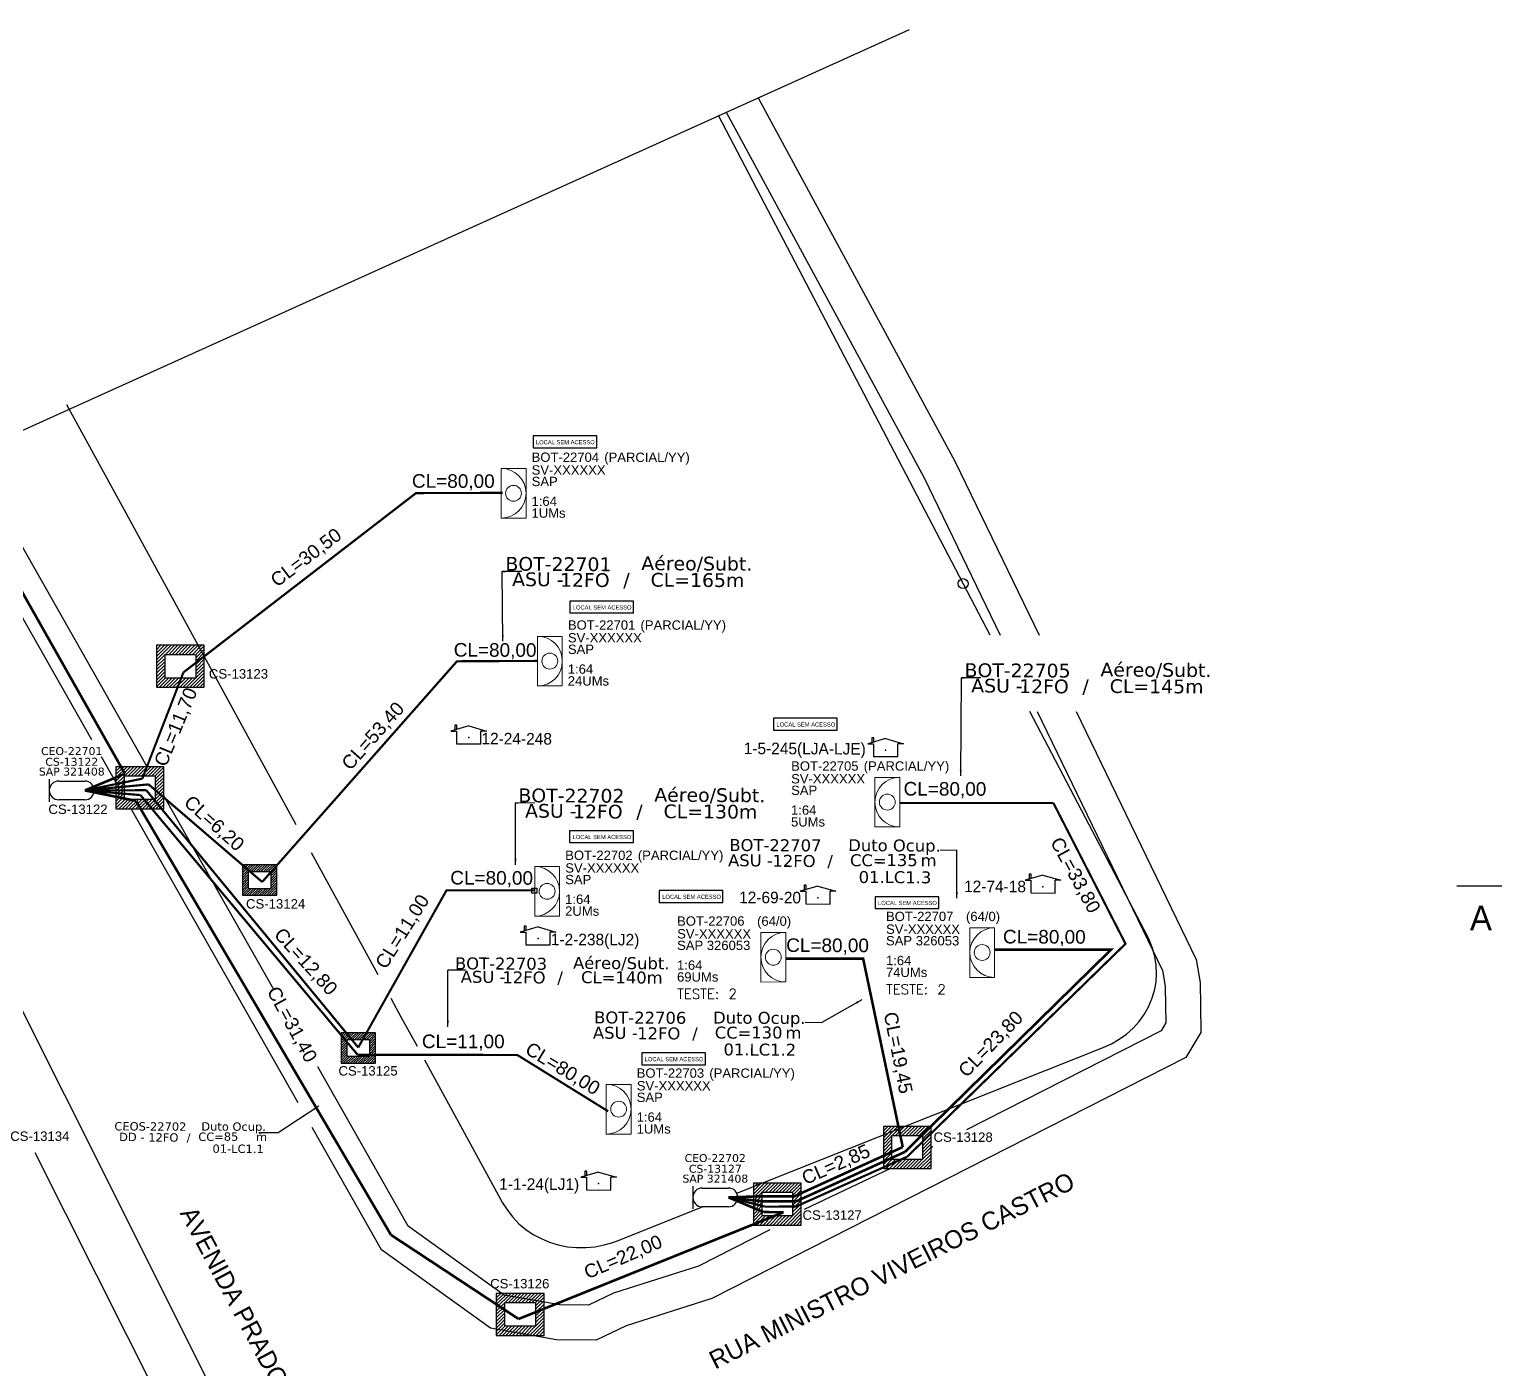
# Model space of a CAD drawing. Header units: inches. Extents: x -143605 to -141670, y 187277 to 187871.
# Drawn here: x -143468.4 to -143230.1, y 187475.1 to 187692.8 of the extents above; entities that cross this region are included whole.
import ezdxf
from ezdxf.enums import TextEntityAlignment as Align

# ---------------------------------------------------------------- set-up
doc = ezdxf.new("R2010")
doc.units = ezdxf.units.IN
doc.header["$MEASUREMENT"] = 0
for name, color, linetype in [('10.0-Cartográfico', 252, 'Continuous'), ('10.1-Caixas Subterrâneas', 5, 'Continuous'), ('10.3-Nome das Ruas', 2, 'Continuous'), ('20.4-CEOS', 1, 'Continuous'), ('20.5-CEO', 1, 'Continuous'), ('CAP a instalar', 1, 'Continuous'), ('label_cabos', 7, 'Continuous'), ('Meio Fio', 7, 'Continuous'), ('Metragem', 92, 'Continuous'), ('Surveys Casinhas', 7, 'Continuous'), ('Surveys legendas', 7, 'Continuous')]:
    doc.layers.add(name, color=color, linetype=linetype)
doc.layers.add("20.0-LEGENDA DOS CDO'S", color=1, linetype='Continuous', lineweight=0)
doc.layers.add('20.1-CDO_INTERIOR', color=1, linetype='Continuous', lineweight=0)
doc.styles.add('ARIAL', font='arial.ttf')
doc.styles.add('ROMANS', font='ROMANS.SHX', dxfattribs={"height": 2.5})
doc.styles.add('siredit', font='verdana.ttf')
doc.dimstyles.new('CC', dxfattribs={"dimtxt": 1, "dimasz": 2, "dimexe": 0.18, "dimexo": 0.0625, "dimgap": 0.09, "dimtad": 0, "dimdec": 0, "dimrnd": 1, "dimzin": 0, "dimdsep": 46, "dimtxsty": 'siredit', "dimblk": 'NONE', "dimcen": 0, "dimse1": 1, "dimse2": 1, "dimsd1": 1, "dimsd2": 1, "dimclrt": 7, "dimadec": 0, "dimazin": 0, "dimtfac": 1, "dimtdec": 0, "dimtofl": 0, "dimtmove": 0, "dimatfit": 3, "dimfxl": 0, "dimtolj": 1, "dimtzin": 0, "dimarcsym": 0})

# ---------------------------------------------------------------- blocks, each defined once
blk = doc.blocks.new('DV')
at = {"linetype": 'Continuous'}
blk.add_circle((0, 0), 0.00000275, dxfattribs=at)
blk = doc.blocks.new('SURVEY_SURVEY')
at = {"layer": 'Surveys Casinhas'}
for p, q in [((0, 0.000019), (-0.0000189, 0.0000135)), ((0, 0.000019), (0.0000189, 0.0000135)), ((0.0000126, 0.0000198), (0.0000146, 0.0000198)), ((0.0000126, 0.0000154), (0.0000126, 0.0000198)), ((0.0000146, 0.0000198), (0.0000146, 0.0000148)), ((-0.0000189, 0.0000135), (-0.0000129, 0.0000135)), ((-0.0000129, 0), (-0.0000129, 0.0000135)), ((0.0000129, 0), (-0.0000129, 0)), ((0.0000189, 0.0000135), (0.0000129, 0.0000135)), ((0.0000129, 0.0000135), (0.0000129, 0))]:
    blk.add_line(p, q, dxfattribs=at)
blk.add_point((0, 0.0000067), dxfattribs=at)
blk = doc.blocks.new('Teste  FTTH')
at = {"color": 0, "lineweight": 0, "style": 'ROMANS'}
for tag, p in [('TESTE', (-2.302, -0.29)), ('QTDE', (0.212, -0.29))]:
    blk.add_attdef(tag, p, '', height=0.48, dxfattribs=at)
for tag, p, flags in [('FID', (-2.227, -1.253), 1), ('FATOR', (-2.227, -2.028), 3), ('ID_ATIVIDADE', (-2.227, -2.716), 3)]:
    blk.add_attdef(tag, p, '', height=0.48, dxfattribs=dict(at, flags=flags))
blk = doc.blocks.new('CDOI_CT_DRT')
at = {"layer": '20.1-CDO_INTERIOR', "color": 8, "lineweight": 18}
blk.add_lwpolyline([(2.13, -2.13), (2.13, 2.12), (0, 2.12), (0, -2.13)], close=True, dxfattribs=at)
blk.add_circle((1.06, 0), 0.68, dxfattribs=at)
blk.add_arc((0, 0), 2.13, 269.9724, 89.9724, dxfattribs=at)
at = {"layer": "20.0-LEGENDA DOS CDO'S", "color": 8, "style": 'ARIAL'}
for tag, p in [('CDO_N', (2.61, 2.69)), ('SURVEY', (2.61, 1.6)), ('SAP', (2.61, 0.61)), ('1:XX', (2.6, -1.08)), ('UMS', (2.6, -2.09))]:
    blk.add_attdef(tag, p, '', height=0.8, rotation=359.9724, dxfattribs=at)
blk.add_attdef('FIBRAS_UTILIZADAS', text='', height=0.8, rotation=359.9724, dxfattribs=at).set_placement((10.32, 2.69), align=Align.CENTER)
blk = doc.blocks.new('CDOI_CT_ESQ')
at = {"layer": '20.1-CDO_INTERIOR', "color": 8, "lineweight": 18}
blk.add_lwpolyline([(-2.12, -2.13), (-2.12, 2.12), (0, 2.12), (0.01, -2.13)], close=True, dxfattribs=at)
blk.add_circle((-1.06, 0), 0.68, dxfattribs=at)
blk.add_arc((0.01, 0), 2.13, 90.0276, 270.0276, dxfattribs=at)
at = {"layer": "20.0-LEGENDA DOS CDO'S", "color": 8, "style": 'ARIAL'}
for tag, p in [('CDO_N', (-9.3, 2.69)), ('SAP', (-9.3, 0.61)), ('SURVEY', (-9.3, 1.6)), ('1:XX', (-9.31, -1.08)), ('UMS', (-9.31, -2.09))]:
    blk.add_attdef(tag, p, '', height=0.8, rotation=359.9724, dxfattribs=at)
blk.add_attdef('FIBRAS_UTILIZADAS', text='', height=0.8, rotation=359.9724, dxfattribs=at).set_placement((-1.59, 2.69), align=Align.CENTER)
blk = doc.blocks.new('*X11')
at = {"color": 0, "linetype": 'Continuous'}
for p, q in [((-1.25, 0.34099), (-0.49099, 1.1)), ((-1.25, 0.517767), (-0.667767, 1.1)), ((-1.25, 0.694544), (-0.844544, 1.1)), ((-1.25, 0.87132), (-1.02132, 1.1)), ((-1.25, 1.048097), (-1.198097, 1.1)), ((-0.789214, 0.625), (-0.314214, 1.1)), ((-0.612437, 0.625), (-0.137437, 1.1)), ((-0.43566, 0.625), (0.03934, 1.1)), ((-0.258883, 0.625), (0.216117, 1.1)), ((-0.082107, 0.625), (0.392893, 1.1)), ((0.09467, 0.625), (0.56967, 1.1)), ((0.271447, 0.625), (0.746447, 1.1)), ((0.448223, 0.625), (0.923223, 1.1)), ((0.625, 0.625), (1.1, 1.1)), ((0.801777, 0.625), (1.25, 1.073223)), ((0.8035, 0.449947), (1.25, 0.896447)), ((-1.25, 0.164214), (-0.8035, 0.610714)), ((-1.25, -0.012563), (-0.8035, 0.433937)), ((-1.25, -0.18934), (-0.8035, 0.25716)), ((-1.25, -0.366117), (-0.8035, 0.080383)), ((0.8035, 0.27317), (1.25, 0.71967)), ((0.8035, 0.096393), (1.25, 0.542893)), ((0.8035, -0.080383), (1.25, 0.366117)), ((0.8035, -0.25716), (1.25, 0.18934)), ((0.8035, -0.433937), (1.25, 0.012563)), ((-1.25, -0.542893), (-0.8035, -0.096393)), ((-1.25, -0.71967), (-0.8035, -0.27317)), ((-1.25, -0.896447), (-0.8035, -0.449947)), ((-1.25, -1.073223), (-0.801777, -0.625)), ((-1.1, -1.1), (-0.625, -0.625)), ((-0.923223, -1.1), (-0.448223, -0.625)), ((-0.746447, -1.1), (-0.271447, -0.625)), ((-0.56967, -1.1), (-0.09467, -0.625)), ((-0.392893, -1.1), (0.082107, -0.625)), ((-0.216117, -1.1), (0.258883, -0.625)), ((-0.03934, -1.1), (0.43566, -0.625)), ((0.137437, -1.1), (0.612437, -0.625)), ((0.314214, -1.1), (0.789214, -0.625)), ((0.49099, -1.1), (1.25, -0.34099)), ((0.667767, -1.1), (1.25, -0.517767)), ((0.8035, -0.610714), (1.25, -0.164214)), ((0.844544, -1.1), (1.25, -0.694544)), ((1.02132, -1.1), (1.25, -0.87132)), ((1.198097, -1.1), (1.25, -1.048097))]:
    blk.add_line(p, q, dxfattribs=at)
blk = doc.blocks.new('MANHOLE_MQ')
at = {"color": 0, "linetype": 'Continuous'}
for p, q in [((0.00000623, 0.00000569), (-0.00000627, 0.00000569)), ((-0.00000627, 0.00000569), (-0.00000627, -0.00000531)), ((0.00000623, -0.00000531), (0.00000623, 0.00000569)), ((-0.00000404, 0.00000331), (0.00000399, 0.00000331)), ((-0.00000404, -0.00000294), (-0.00000404, 0.00000331)), ((0.00000399, 0.00000331), (0.00000399, -0.00000294)), ((0.00000399, -0.00000294), (-0.00000404, -0.00000294)), ((0.00000399, -0.00000294), (0.00000399, -0.00000294)), ((-0.00000627, -0.00000531), (0.00000623, -0.00000531))]:
    blk.add_line(p, q, dxfattribs=at)
at = {"color": 0, "linetype": 'Continuous', "xscale": 5e-06, "yscale": 5e-06, "zscale": 1e-05}
blk.add_blockref('*X11', (-0.00000002, 0.00000019), dxfattribs=at)
blk = doc.blocks.new('LEGENDA DOS CABOS')
at = {"layer": 'label_cabos', "color": 0, "style": 'siredit'}
for tag, p in [('XX', (14.31, 1.67)), ('ID', (4.24, 1.63)), ('TIPO_CABO', (2.74, 0.52)), ('CABO', (6.16, 0.47)), ('/', (9.19, 0.47)), ('METROS', (14.36, 0.47))]:
    blk.add_attdef(tag, text='', height=1, rotation=359.69, dxfattribs=at).set_placement(p, align=Align.MIDDLE_CENTER)
blk = doc.blocks.new('_None')
blk = doc.blocks.new('Inst CB DT OCUP CFOA-SM-ASU-120-S-12')
at = {"layer": 'label_cabos', "color": 0, "style": 'siredit'}
for tag, flags, p in [('ID_ATIVIDADE', 3, (1.31, 2.67)), ('FATOR', 1, (11.56, 2.55))]:
    blk.add_attdef(tag, text='', height=1, rotation=359.69, dxfattribs=dict(at, flags=flags)).set_placement(p, align=Align.MIDDLE_CENTER)
for tag, p in [('DESTINO_CABO', (3.13, 1.26)), ('TIPO_CABO', (13.11, 1.24)), ('TIPO_CABO', (1.26, 0)), ('CABO', (4.69, -0.05)), ('/', (7.71, -0.05)), ('LANCE', (10.91, 0)), ('UND', (15.96, 0)), ('FID', (13.15, -1.41))]:
    blk.add_attdef(tag, text='', height=1, rotation=359.69, dxfattribs=at).set_placement(p, align=Align.MIDDLE_CENTER)
blk.add_attdef('QTDE', (12.43, -0.47), '', height=1, rotation=359.69, dxfattribs=at)
blk = doc.blocks.new('Inst CB DT OCUP CFOA-SM-DD-S-12')
at = {"layer": 'label_cabos', "color": 0, "style": 'siredit'}
for tag, flags, p in [('ID_ATIVIDADE', 3, (1.31, 2.67)), ('FATOR', 1, (11.56, 2.55))]:
    blk.add_attdef(tag, text='', height=1, rotation=359.69, dxfattribs=dict(at, flags=flags)).set_placement(p, align=Align.MIDDLE_CENTER)
for tag, p in [('DESTINO_CABO', (3.13, 1.26)), ('TIPO_CABO', (13.11, 1.24)), ('TIPO_CABO', (1.11, 0)), ('CABO', (4.69, -0.05)), ('/', (7.71, -0.05)), ('LANCE', (10.41, 0.02)), ('UND', (16.46, 0)), ('FID', (13.65, -1.41))]:
    blk.add_attdef(tag, text='', height=1, rotation=359.69, dxfattribs=at).set_placement(p, align=Align.MIDDLE_CENTER)
blk.add_attdef('QTDE', (11.93, -0.45), '', height=1, rotation=359.69, dxfattribs=at)

msp = doc.modelspace()

# ---------------------------------------------------------------- linework, layer by layer
at = {"color": 5}
msp.add_line((-143236.42, 187553.67), (-143190.11, 187553.67), dxfattribs=at)
for points in [[(-143537.18, 187597.08), (-143325.38, 187692.77)], [(-143388.35, 187604.73), (-143391.52, 187604.74), (-143391.06, 187604.74)], [(-143313.76, 187587.46), (-143316.93, 187587.47), (-143316.47, 187587.47)], [(-143386.23, 187567.13), (-143389.4, 187567.14), (-143388.94, 187567.14)], [(-143320.36, 187559.52), (-143317.67, 187559.49), (-143317.67, 187559.49)], [(-143397.48, 187539.99), (-143400.37, 187539.98), (-143400.37, 187539.98)], [(-143342.32, 187531.52), (-143339.63, 187531.49), (-143339.63, 187531.49)], [(-143427.91, 187513.55), (-143431.08, 187513.57), (-143430.62, 187513.57)]]:
    msp.add_lwpolyline(points)
msp.add_lwpolyline([(-143386.7, 187553.32), (-143385.89, 187553.32), (-143385.89, 187552.48), (-143386.7, 187552.48)], close=True)
at = {"layer": '10.0-Cartográfico'}
for points in [[(-143349.97, 187681.66), (-143317.93, 187622.55), (-143304.31, 187594.39)], [(-143312.28, 187594.39), (-143356.4, 187678.76)], [(-143355.16, 187679.32), (-143322.99, 187619.96), (-143310.61, 187594.39)], [(-143462.31, 187631.83), (-143452.64, 187614.14)], [(-143449.2, 187573.01), (-143478.39, 187624.37)], [(-143452.64, 187614.14), (-143425.04, 187563.64)], [(-143458.19, 187577.39), (-143470.82, 187599.62)], [(-143298.31, 187581.99), (-143278.81, 187541.7), (-143278.14, 187537.96), (-143278.09, 187534.2), (-143278.03, 187529.87), (-143280.47, 187525.8), (-143357.47, 187486.65), (-143371.37, 187482.23), (-143376.25, 187479.91), (-143382.7, 187479.97), (-143393.46, 187481.84), (-143411.12, 187494.56), (-143422.41, 187514.43)], [(-143353.43, 187503.77), (-143293.91, 187527.41), (-143292.55, 187528.01), (-143291.29, 187528.77), (-143290.1, 187529.61), (-143289.03, 187530.57), (-143288.06, 187531.65), (-143287.25, 187532.8), (-143286.55, 187534.03), (-143285.99, 187535.33), (-143285.58, 187536.67), (-143285.31, 187538.02), (-143285.22, 187539.43), (-143285.29, 187540.81), (-143285.48, 187542.19), (-143285.87, 187543.54), (-143286.38, 187544.83), (-143286.64, 187545.39), (-143305.79, 187581.99)], [(-143304.61, 187581.99), (-143284.26, 187539.93), (-143283.81, 187537.41), (-143283.76, 187534.13), (-143283.73, 187531.41), (-143284.5, 187530.12), (-143316.08, 187514.06)], [(-143454.28, 187570.5), (-143456.61, 187574.61)], [(-143454.14, 187570.26), (-143454.22, 187570.4)], [(-143428.64, 187536.85), (-143446.53, 187568.32)], [(-143486.68, 187567.65), (-143438.64, 187471.82), (-143434.99, 187463.44), (-143434.38, 187455.5), (-143436.82, 187449.39), (-143453.54, 187442.54)], [(-143424.7, 187518.46), (-143451.83, 187566.2)], [(-143422.55, 187559.08), (-143411.75, 187539.31)], [(-143409.63, 187535.44), (-143407.93, 187532.32)], [(-143407.93, 187532.32), (-143405.36, 187527.63)], [(-143404.15, 187525.4), (-143391.46, 187502.18), (-143390.69, 187501), (-143389.82, 187499.86), (-143388.83, 187498.81), (-143387.7, 187497.9), (-143386.48, 187497.06), (-143385.21, 187496.39), (-143383.83, 187495.82), (-143382.42, 187495.38), (-143380.92, 187495.08), (-143379.46, 187494.94), (-143377.94, 187494.93), (-143376.45, 187495.08), (-143374.99, 187495.36), (-143373.56, 187495.78), (-143372.99, 187496), (-143358.97, 187501.57)], [(-143348.04, 187497.82), (-143359.63, 187491.92), (-143373.47, 187487.53), (-143377.51, 187485.6), (-143382.18, 187485.65), (-143391.2, 187487.21), (-143406.79, 187498.44), (-143421.51, 187524.31)], [(-143321.56, 187511.28), (-143321.85, 187511.13)], [(-143457.59, 187451.87), (-143444.04, 187457.35), (-143443.75, 187457.48), (-143443.5, 187457.62), (-143443.27, 187457.81), (-143443.07, 187457.99), (-143442.87, 187458.21), (-143442.7, 187458.45), (-143442.56, 187458.69), (-143442.45, 187458.93), (-143442.37, 187459.2), (-143442.32, 187459.49), (-143442.32, 187459.76), (-143442.32, 187460.05), (-143442.36, 187460.31), (-143442.45, 187460.58), (-143442.56, 187460.92), (-143467.43, 187510.34)], [(-143328.46, 187507.77), (-143342.5, 187501.11)]]:
    msp.add_lwpolyline(points, dxfattribs=at)
at = {"layer": '20.1-CDO_INTERIOR', "color": 0, "lineweight": 18}
for points in [[(-143315.57, 187538.82), (-143315.57, 187546.88), (-143311.54, 187546.88), (-143311.54, 187538.82)], [(-143349.51, 187538.06), (-143349.51, 187546.12), (-143345.48, 187546.12), (-143345.48, 187538.07)]]:
    msp.add_lwpolyline(points, close=True, dxfattribs=at)
for centre in [(-143313.55, 187542.85), (-143347.49, 187542.09)]:
    msp.add_circle(centre, 1.29, dxfattribs=at)
for centre in [(-143311.54, 187542.85), (-143345.48, 187542.1)]:
    msp.add_arc(centre, 4.03, 90.0276, 270.0276, dxfattribs=at)
at = {"layer": '20.5-CEO', "color": 0}
for p, q in [((-143463.59, 187570.7), (-143459.33, 187570.7)), ((-143459.33, 187567.67), (-143463.59, 187567.67)), ((-143359.04, 187504.61), (-143354.78, 187504.61)), ((-143354.78, 187501.57), (-143359.04, 187501.57))]:
    msp.add_line(p, q, dxfattribs=at)
for points in [[(-143465.11, 187571.02), (-143465.11, 187567.35)], [(-143360.56, 187504.92), (-143360.56, 187501.25)]]:
    msp.add_lwpolyline(points, dxfattribs=at)
for centre, start, end in [((-143463.59, 187569.18), 90, 270), ((-143459.33, 187569.18), 270, 90), ((-143359.04, 187503.09), 90, 270), ((-143354.78, 187503.09), 270, 90)]:
    msp.add_arc(centre, 1.52, start, end, dxfattribs=at)
at = {"layer": 'CAP a instalar', "color": 0, "ltscale": 5, "const_width": 0.421}
for points in [[(-143481.66, 187622.85), (-143452.83, 187571.89)], [(-143459.33, 187569.18), (-143452.83, 187571.89)], [(-143459.33, 187569.18), (-143451.04, 187567.48)], [(-143451.04, 187567.48), (-143409.61, 187497)], [(-143345.48, 187541.87), (-143332.9, 187541.87), (-143326.46, 187511.26)], [(-143311.54, 187543.3), (-143292.62, 187543.32), (-143326.1, 187510.48)], [(-143326.46, 187511.26), (-143344.04, 187503.28)], [(-143326.1, 187510.48), (-143343.78, 187502.44)], [(-143354.78, 187503.09), (-143349.37, 187503.27)], [(-143349.37, 187503.27), (-143344.04, 187503.28)], [(-143354.78, 187503.09), (-143349.23, 187502.43)], [(-143354.78, 187503.09), (-143349.08, 187500.7)], [(-143349.23, 187502.43), (-143343.78, 187502.44)], [(-143388.87, 187483.34), (-143345.83, 187500.68)], [(-143349.08, 187500.7), (-143345.83, 187500.68)], [(-143409.61, 187497), (-143388.87, 187483.34)]]:
    msp.add_lwpolyline(points, dxfattribs=at)
at = {"layer": 'CAP a instalar', "color": 251, "ltscale": 5, "const_width": 0.353}
for points in [[(-143443.33, 187588.34), (-143443.33, 187588.34), (-143405.54, 187617.46), (-143391.45, 187617.5)], [(-143430.53, 187554.31), (-143430.53, 187554.31), (-143398.88, 187590.15), (-143385.74, 187590.21)], [(-143450, 187571.09), (-143443.33, 187588.34)], [(-143459.33, 187569.18), (-143448.98, 187570.16)], [(-143458.9, 187569.26), (-143450, 187571.09)], [(-143430.53, 187554.31), (-143448.98, 187570.16)], [(-143459.33, 187569.18), (-143449.36, 187569.21)], [(-143459.33, 187569.18), (-143450.31, 187568.42)], [(-143450.31, 187568.42), (-143415.02, 187526.24)], [(-143449.36, 187569.21), (-143414.92, 187527.43)], [(-143326.95, 187567.14), (-143301.99, 187567.14)], [(-143301.99, 187567.14), (-143290.27, 187544.27), (-143325.74, 187509.69)], [(-143414.92, 187527.43), (-143414.92, 187527.43), (-143400.58, 187552.96), (-143386.24, 187552.96)], [(-143415.02, 187526.24), (-143415.02, 187526.24), (-143389.09, 187526.22), (-143374.31, 187517.06)], [(-143325.74, 187509.69), (-143343.81, 187501.6)], [(-143354.78, 187503.09), (-143348.86, 187501.59)], [(-143348.86, 187501.59), (-143343.81, 187501.6)]]:
    msp.add_lwpolyline(points, dxfattribs=at)
at = {"layer": 'Meio Fio', "color": 3}
for points in [[(-143376.17, 187626.74), (-143386.53, 187626.74), (-143386.53, 187624.83), (-143376.17, 187624.83)], [(-143370.19, 187599.91), (-143380.55, 187599.91), (-143380.55, 187597.99), (-143370.19, 187597.99)], [(-143337.1, 187580.89), (-143347.46, 187580.89), (-143347.46, 187578.98), (-143337.1, 187578.98)], [(-143370.23, 187562.61), (-143380.58, 187562.61), (-143380.58, 187560.7), (-143370.23, 187560.7)], [(-143355.67, 187552.91), (-143366.02, 187552.91), (-143366.02, 187551), (-143355.67, 187551)], [(-143320.6, 187551.92), (-143330.95, 187551.92), (-143330.95, 187550), (-143320.6, 187550)], [(-143358.52, 187526.55), (-143368.87, 187526.55), (-143368.87, 187524.63), (-143358.52, 187524.63)]]:
    msp.add_lwpolyline(points, close=True, dxfattribs=at)

# ---------------------------------------------------------------- block references
at = {"color": 0, "lineweight": 0}
ref = msp.add_blockref('Inst CB DT OCUP CFOA-SM-DD-S-12', (-143452.93, 187512.9), dxfattribs=dict(at, xscale=1.354620386693568, yscale=1.354620386613532, zscale=1.541898206716615))
ref.add_attrib('DESTINO_CABO', 'CEOS-22702', dxfattribs={"layer": 'label_cabos', "color": 0, "height": 1.355, "rotation": 359.69, "style": 'siredit', "oblique": 360}).set_placement((-143448.69, 187514.61), align=Align.MIDDLE_CENTER)
ref.add_attrib('TIPO_CABO', 'Duto Ocup.', dxfattribs={"layer": 'label_cabos', "color": 0, "height": 1.355, "rotation": 359.69, "style": 'siredit', "oblique": 360}).set_placement((-143435.17, 187514.59), align=Align.MIDDLE_CENTER)
ref.add_attrib('/', '/', dxfattribs={"layer": 'label_cabos', "color": 0, "height": 1.35, "rotation": 359.69, "style": 'siredit', "oblique": 360}).set_placement((-143442.48, 187512.83), align=Align.MIDDLE_CENTER)
ref.add_attrib('FID', '01-LC1.1', dxfattribs={"layer": 'label_cabos', "color": 0, "height": 1.355, "rotation": 359.69, "style": 'siredit', "oblique": 360}).set_placement((-143434.44, 187510.99), align=Align.MIDDLE_CENTER)
ref.add_attrib('LANCE', 'CC=', dxfattribs={"layer": 'label_cabos', "color": 0, "height": 1.355, "rotation": 359.69, "style": 'siredit', "oblique": 360}).set_placement((-143438.83, 187512.93), align=Align.MIDDLE_CENTER)
ref.add_attrib('UND', 'm', dxfattribs={"layer": 'label_cabos', "color": 0, "height": 1.35, "rotation": 359.69, "style": 'siredit', "oblique": 360}).set_placement((-143430.63, 187512.91), align=Align.MIDDLE_CENTER)
ref.add_attrib('CABO', '12FO', dxfattribs={"layer": 'label_cabos', "color": 0, "height": 1.355, "rotation": 359.69, "style": 'siredit', "oblique": 360}).set_placement((-143446.58, 187512.83), align=Align.MIDDLE_CENTER)
ref.add_attrib('TIPO_CABO', 'DD - ', dxfattribs={"layer": 'label_cabos', "color": 0, "height": 1.355, "rotation": 359.69, "style": 'siredit', "oblique": 360}).set_placement((-143451.42, 187512.9), align=Align.MIDDLE_CENTER)
ref.add_attrib('QTDE', '85', (-143436.77, 187512.29), dxfattribs={"layer": 'label_cabos', "color": 0, "height": 1.355, "rotation": 359.69, "style": 'siredit', "oblique": 360})
at = {"layer": '10.0-Cartográfico', "xscale": 294000, "yscale": 294000, "zscale": 294000}
msp.add_blockref('DV', (-143316.65, 187602.76), dxfattribs=at)
at = {"layer": '10.1-Caixas Subterrâneas', "color": 30, "rotation": 180.0000000000632}
for p, xscale, yscale, zscale in [((-143443.82, 187589.45), 619763.404096305, 619763.404096305, 619763.404096305), ((-143450.42, 187569.73), 619763.404096305, 619763.404096305, 619763.404096305), ((-143430.95, 187554.7), 449878.832750941, 449878.832750941, 449878.832750941), ((-143414.92, 187527.43), 449878.832750941, 449878.832750941, 449878.832750941), ((-143325.74, 187511.3), 619763.404096305, 619763.404096305, 619763.404096305), ((-143346.85, 187502.13), 619763.404096305, 619763.404096305, 619763.404096305), ((-143388.63, 187484.21), 619763.404096305, 619763.404096305, 619763.404096305)]:
    msp.add_blockref('MANHOLE_MQ', p, dxfattribs=dict(at, xscale=xscale, yscale=yscale, zscale=zscale))
at = {"layer": "20.0-LEGENDA DOS CDO'S", "color": 0, "lineweight": 0, "xscale": 3.319210971704175, "yscale": 3.319210971647407, "zscale": 3.319210971728266, "rotation": 0.0040785614362228}
for p in [(-143355.48, 187536.3), (-143321.54, 187537.05)]:
    msp.add_blockref('Teste  FTTH', p, dxfattribs=at).add_auto_attribs({'TESTE': 'TESTE:', 'QTDE': '2'})
at = {"layer": '20.1-CDO_INTERIOR'}
ref = msp.add_blockref('CDOI_CT_DRT', (-143391.7, 187617.43), dxfattribs=dict(at, xscale=1.896149527558009, yscale=1.896149527558009, zscale=2.611252703394513))
ref.add_attrib('CDO_N', 'BOT-22704', (-143386.75, 187622.53), dxfattribs={"layer": "20.0-LEGENDA DOS CDO'S", "color": 8, "height": 1.517, "rotation": 359.9724, "style": 'ARIAL', "oblique": 360})
ref.add_attrib('FIBRAS_UTILIZADAS', '              (PARCIAL/YY)', dxfattribs={"layer": "20.0-LEGENDA DOS CDO'S", "color": 8, "height": 1.5169, "rotation": 359.9724, "style": 'ARIAL', "oblique": 360}).set_placement((-143372.13, 187622.52), align=Align.CENTER)
ref.add_attrib('SURVEY', 'SV-XXXXXX', (-143386.75, 187620.46), dxfattribs={"layer": "20.0-LEGENDA DOS CDO'S", "color": 8, "height": 1.517, "rotation": 359.9724, "style": 'ARIAL', "oblique": 360})
ref.add_attrib('SAP', 'SAP', (-143386.75, 187618.59), dxfattribs={"layer": "20.0-LEGENDA DOS CDO'S", "color": 8, "height": 1.517, "rotation": 359.9724, "style": 'ARIAL', "oblique": 360})
ref.add_attrib('1:XX', '1:64', (-143386.77, 187615.38), dxfattribs={"layer": "20.0-LEGENDA DOS CDO'S", "color": 8, "height": 1.517, "rotation": 359.9724, "style": 'ARIAL', "oblique": 360})
ref.add_attrib('UMS', '1UMs', (-143386.77, 187613.46), dxfattribs={"layer": "20.0-LEGENDA DOS CDO'S", "color": 8, "height": 1.517, "rotation": 359.9724, "style": 'ARIAL', "oblique": 360})
ref = msp.add_blockref('CDOI_CT_DRT', (-143385.81, 187590.18), dxfattribs=dict(at, xscale=1.896149527558009, yscale=1.896149527558009, zscale=2.611252703394513))
ref.add_attrib('CDO_N', 'BOT-22701', (-143380.86, 187595.28), dxfattribs={"layer": "20.0-LEGENDA DOS CDO'S", "color": 8, "height": 1.517, "rotation": 359.9724, "style": 'ARIAL', "oblique": 360})
ref.add_attrib('FIBRAS_UTILIZADAS', '              (PARCIAL/YY)', dxfattribs={"layer": "20.0-LEGENDA DOS CDO'S", "color": 8, "height": 1.5169, "rotation": 359.9724, "style": 'ARIAL', "oblique": 360}).set_placement((-143366.24, 187595.27), align=Align.CENTER)
ref.add_attrib('SURVEY', 'SV-XXXXXX', (-143380.86, 187593.21), dxfattribs={"layer": "20.0-LEGENDA DOS CDO'S", "color": 8, "height": 1.517, "rotation": 359.9724, "style": 'ARIAL', "oblique": 360})
ref.add_attrib('SAP', 'SAP', (-143380.86, 187591.34), dxfattribs={"layer": "20.0-LEGENDA DOS CDO'S", "color": 8, "height": 1.517, "rotation": 359.9724, "style": 'ARIAL', "oblique": 360})
ref.add_attrib('1:XX', '1:64', (-143380.88, 187588.13), dxfattribs={"layer": "20.0-LEGENDA DOS CDO'S", "color": 8, "height": 1.517, "rotation": 359.9724, "style": 'ARIAL', "oblique": 360})
ref.add_attrib('UMS', '24UMs', (-143380.88, 187586.21), dxfattribs={"layer": "20.0-LEGENDA DOS CDO'S", "color": 8, "height": 1.517, "rotation": 359.9724, "style": 'ARIAL', "oblique": 360})
at = {"layer": '20.1-CDO_INTERIOR', "xscale": 1.896149527558009, "yscale": 1.896149527558009, "zscale": 1.896149527559055}
msp.add_blockref('CDOI_CT_ESQ', (-143326.96, 187567.28), dxfattribs=at).add_auto_attribs({'CDO_N': 'BOT-22705', 'FIBRAS_UTILIZADAS': '              (PARCIAL/YY)', 'SURVEY': 'SV-XXXXXX', 'SAP': 'SAP', '1:XX': '1:64', 'UMS': '5UMs'})
at = {"layer": '20.1-CDO_INTERIOR'}
ref = msp.add_blockref('CDOI_CT_DRT', (-143386.25, 187552.79), dxfattribs=dict(at, xscale=1.896149527558009, yscale=1.896149527558009, zscale=2.611252703394513))
ref.add_attrib('CDO_N', 'BOT-22702', (-143381.3, 187557.89), dxfattribs={"layer": "20.0-LEGENDA DOS CDO'S", "color": 8, "height": 1.517, "rotation": 359.9724, "style": 'ARIAL', "oblique": 360})
ref.add_attrib('FIBRAS_UTILIZADAS', '              (PARCIAL/YY)', dxfattribs={"layer": "20.0-LEGENDA DOS CDO'S", "color": 8, "height": 1.5169, "rotation": 359.9724, "style": 'ARIAL', "oblique": 360}).set_placement((-143366.67, 187557.89), align=Align.CENTER)
ref.add_attrib('SURVEY', 'SV-XXXXXX', (-143381.29, 187555.83), dxfattribs={"layer": "20.0-LEGENDA DOS CDO'S", "color": 8, "height": 1.517, "rotation": 359.9724, "style": 'ARIAL', "oblique": 360})
ref.add_attrib('SAP', 'SAP', (-143381.3, 187553.95), dxfattribs={"layer": "20.0-LEGENDA DOS CDO'S", "color": 8, "height": 1.517, "rotation": 359.9724, "style": 'ARIAL', "oblique": 360})
ref.add_attrib('1:XX', '1:64', (-143381.31, 187550.75), dxfattribs={"layer": "20.0-LEGENDA DOS CDO'S", "color": 8, "height": 1.517, "rotation": 359.9724, "style": 'ARIAL', "oblique": 360})
ref.add_attrib('UMS', '2UMs', (-143381.31, 187548.82), dxfattribs={"layer": "20.0-LEGENDA DOS CDO'S", "color": 8, "height": 1.517, "rotation": 359.9724, "style": 'ARIAL', "oblique": 360})
ref = msp.add_blockref('CDOI_CT_DRT', (-143374.63, 187517.41), dxfattribs=dict(at, xscale=1.896149527558009, yscale=1.896149527558009, zscale=2.611252703394513))
ref.add_attrib('CDO_N', 'BOT-22703', (-143369.68, 187522.52), dxfattribs={"layer": "20.0-LEGENDA DOS CDO'S", "color": 8, "height": 1.517, "rotation": 359.9724, "style": 'ARIAL', "oblique": 360})
ref.add_attrib('FIBRAS_UTILIZADAS', '              (PARCIAL/YY)', dxfattribs={"layer": "20.0-LEGENDA DOS CDO'S", "color": 8, "height": 1.5169, "rotation": 359.9724, "style": 'ARIAL', "oblique": 360}).set_placement((-143355.06, 187522.51), align=Align.CENTER)
ref.add_attrib('SURVEY', 'SV-XXXXXX', (-143369.67, 187520.45), dxfattribs={"layer": "20.0-LEGENDA DOS CDO'S", "color": 8, "height": 1.517, "rotation": 359.9724, "style": 'ARIAL', "oblique": 360})
ref.add_attrib('SAP', 'SAP', (-143369.68, 187518.58), dxfattribs={"layer": "20.0-LEGENDA DOS CDO'S", "color": 8, "height": 1.517, "rotation": 359.9724, "style": 'ARIAL', "oblique": 360})
ref.add_attrib('1:XX', '1:64', (-143369.69, 187515.37), dxfattribs={"layer": "20.0-LEGENDA DOS CDO'S", "color": 8, "height": 1.517, "rotation": 359.9724, "style": 'ARIAL', "oblique": 360})
ref.add_attrib('UMS', '1UMs', (-143369.69, 187513.45), dxfattribs={"layer": "20.0-LEGENDA DOS CDO'S", "color": 8, "height": 1.517, "rotation": 359.9724, "style": 'ARIAL', "oblique": 360})
at = {"layer": 'label_cabos', "color": 0, "lineweight": 0}
for p, xscale, yscale, zscale, values in [((-143391.86, 187602.3), 2.231910187212633, 2.231910187125322, 2.231910187220805, {'ID': 'BOT-22701', 'CABO': '12FO', 'METROS': 'CL=165m', 'XX': 'Aéreo/Subt.', '/': '/', 'TIPO_CABO': 'ASU -'}), ((-143317.27, 187585.03), 2.231910187212633, 2.231910187125322, 2.231910187220805, {'ID': 'BOT-22705', 'CABO': '12FO', 'METROS': 'CL=145m', 'XX': 'Aéreo/Subt.', '/': '/', 'TIPO_CABO': 'ASU -'}), ((-143389.75, 187564.7), 2.231910187212633, 2.231910187125322, 2.231910187220805, {'ID': 'BOT-22702', 'CABO': '12FO', 'METROS': 'CL=130m', 'XX': 'Aéreo/Subt.', '/': '/', 'TIPO_CABO': 'ASU -'}), ((-143399.95, 187537.9), 1.939825510147784, 1.939825510147784, 1.939825510113988, {'ID': 'BOT-22703', 'CABO': '12FO', 'METROS': 'CL=140m', 'XX': 'Aéreo/Subt.', '/': '/', 'TIPO_CABO': 'ASU -'})]:
    msp.add_blockref('LEGENDA DOS CABOS', p, dxfattribs=dict(at, xscale=xscale, yscale=yscale, zscale=zscale)).add_auto_attribs(values)
ref = msp.add_blockref('Inst CB DT OCUP CFOA-SM-ASU-120-S-12', (-143353.22, 187557.83), dxfattribs=dict(at, xscale=1.939821259875316, yscale=1.939821259751624, zscale=1.269388073994601))
ref.add_attrib('DESTINO_CABO', 'BOT-22707', dxfattribs={"color": 0, "height": 1.94, "rotation": 359.69, "style": 'siredit'}).set_placement((-143347.15, 187560.28), align=Align.MIDDLE_CENTER)
ref.add_attrib('CABO', '12FO', dxfattribs={"color": 0, "height": 1.94, "rotation": 359.69, "style": 'siredit'}).set_placement((-143344.13, 187557.73), align=Align.MIDDLE_CENTER)
ref.add_attrib('TIPO_CABO', 'Duto Ocup.', dxfattribs={"color": 0, "height": 1.94, "rotation": 359.69, "style": 'siredit'}).set_placement((-143327.8, 187560.25), align=Align.MIDDLE_CENTER)
ref.add_attrib('/', '/', dxfattribs={"color": 0, "height": 1.94, "rotation": 359.69, "style": 'siredit'}).set_placement((-143338.26, 187557.73), align=Align.MIDDLE_CENTER)
ref.add_attrib('TIPO_CABO', 'ASU - ', dxfattribs={"color": 0, "height": 1.94, "rotation": 359.69, "style": 'siredit'}).set_placement((-143350.78, 187557.82), align=Align.MIDDLE_CENTER)
ref.add_attrib('FID', '01.LC1.3', dxfattribs={"color": 0, "height": 1.94, "rotation": 359.69, "style": 'siredit'}).set_placement((-143327.72, 187555.09), align=Align.MIDDLE_CENTER)
ref.add_attrib('LANCE', 'CC=', dxfattribs={"color": 0, "height": 1.94, "rotation": 359.69, "style": 'siredit'}).set_placement((-143332.06, 187557.83), align=Align.MIDDLE_CENTER)
ref.add_attrib('QTDE', '135', (-143329.11, 187556.91), dxfattribs={"color": 0, "height": 1.94, "rotation": 359.69, "style": 'siredit'})
ref.add_attrib('UND', 'm', dxfattribs={"color": 0, "height": 1.94, "rotation": 359.69, "style": 'siredit'}).set_placement((-143322.26, 187557.83), align=Align.MIDDLE_CENTER)
ref = msp.add_blockref('Inst CB DT OCUP CFOA-SM-ASU-120-S-12', (-143375.18, 187529.83), dxfattribs=dict(at, xscale=1.939821259875316, yscale=1.939821259751624, zscale=1.269388073994601))
ref.add_attrib('DESTINO_CABO', 'BOT-22706', dxfattribs={"color": 0, "height": 1.94, "rotation": 359.69, "style": 'siredit'}).set_placement((-143369.11, 187532.28), align=Align.MIDDLE_CENTER)
ref.add_attrib('CABO', '12FO', dxfattribs={"color": 0, "height": 1.94, "rotation": 359.69, "style": 'siredit'}).set_placement((-143366.1, 187529.73), align=Align.MIDDLE_CENTER)
ref.add_attrib('TIPO_CABO', 'Duto Ocup.', dxfattribs={"color": 0, "height": 1.94, "rotation": 359.69, "style": 'siredit'}).set_placement((-143349.76, 187532.25), align=Align.MIDDLE_CENTER)
ref.add_attrib('/', '/', dxfattribs={"color": 0, "height": 1.94, "rotation": 359.69, "style": 'siredit'}).set_placement((-143360.22, 187529.73), align=Align.MIDDLE_CENTER)
ref.add_attrib('TIPO_CABO', 'ASU - ', dxfattribs={"color": 0, "height": 1.94, "rotation": 359.69, "style": 'siredit'}).set_placement((-143372.74, 187529.82), align=Align.MIDDLE_CENTER)
ref.add_attrib('FID', '01.LC1.2', dxfattribs={"color": 0, "height": 1.94, "rotation": 359.69, "style": 'siredit'}).set_placement((-143349.68, 187527.09), align=Align.MIDDLE_CENTER)
ref.add_attrib('LANCE', 'CC=', dxfattribs={"color": 0, "height": 1.94, "rotation": 359.69, "style": 'siredit'}).set_placement((-143354.02, 187529.84), align=Align.MIDDLE_CENTER)
ref.add_attrib('QTDE', '130', (-143351.08, 187528.91), dxfattribs={"color": 0, "height": 1.94, "rotation": 359.69, "style": 'siredit'})
ref.add_attrib('UND', 'm', dxfattribs={"color": 0, "height": 1.94, "rotation": 359.69, "style": 'siredit'}).set_placement((-143344.22, 187529.84), align=Align.MIDDLE_CENTER)
at = {"layer": 'Surveys Casinhas', "xscale": -153235.4376532301, "yscale": 153235.4376532342, "zscale": 153235.4376532342, "rotation": 359.8618444730036}
for p in [(-143396.98, 187576.74), (-143329.26, 187574.68), (-143340.24, 187550.73), (-143303.69, 187552.52), (-143385.72, 187544.09), (-143375.88, 187504.29)]:
    msp.add_blockref('SURVEY_SURVEY', p, dxfattribs=at)

# ---------------------------------------------------------------- texts
at = {"color": 5}
msp.add_text('A', height=3.99, dxfattribs=at).set_placement((-143232.53, 187548.47), align=Align.MIDDLE_CENTER)
at = {"color": 3, "char_height": 0.6722, "width": 32.9708, "attachment_point": 1, "style": 'ARIAL'}
for insert in [(-143386.05, 187626.06), (-143380.07, 187599.23), (-143346.98, 187580.22), (-143380.1, 187561.94), (-143365.54, 187552.24), (-143330.47, 187551.24), (-143368.39, 187525.87)]:
    msp.add_mtext('LOCAL SEM ACESSO', dxfattribs=dict(at, insert=insert))
at = {"layer": '10.1-Caixas Subterrâneas', "color": 30, "style": 'ARIAL'}
for s, p in [('CS-13123', (-143439.19, 187587.34)), ('CS-13122', (-143465.26, 187565.35)), ('CS-13124', (-143433.16, 187549.99)), ('CS-13125', (-143418.14, 187522.87)), ('CS-13134', (-143471.47, 187512.26)), ('CS-13128', (-143321.46, 187512.11)), ('CS-13127', (-143342.74, 187499.45)), ('CS-13126', (-143393.49, 187488.31))]:
    msp.add_text(s, height=1.53, dxfattribs=at).set_placement(p)
at = {"layer": '10.3-Nome das Ruas'}
for s, rotation, p in [('RUA MINISTRO VIVEIROS CASTRO', 26.7606, (-143356.93, 187475.11)), ('AVENIDA PRADO JUNIOR', 298.0682, (-143443.96, 187500.54))]:
    msp.add_text(s, height=2.94, rotation=rotation, dxfattribs=at).set_placement(p)
at = {"layer": "20.0-LEGENDA DOS CDO'S", "color": 0, "style": 'ARIAL'}
for s, rotation, p in [('BOT-22706', 0.118, (-143363.12, 187547.2)), ('BOT-22707', 0.118, (-143329.18, 187547.95)), ('SV-XXXXXX', 359.9724, (-143363.11, 187545.13)), ('SV-XXXXXX', 359.9724, (-143329.17, 187545.89)), ('SAP 326053', 359.9724, (-143363.12, 187543.26)), ('SAP 326053', 359.9724, (-143329.18, 187544.01)), ('1:64', 359.9724, (-143363.13, 187540.05)), ('1:64', 359.9724, (-143329.19, 187540.8)), ('69UMs', 359.9724, (-143363.13, 187538.13)), ('74UMs', 359.9724, (-143329.19, 187538.88))]:
    msp.add_text(s, height=1.517, rotation=rotation, dxfattribs=at).set_placement(p)
for p in [(-143347.36, 187547.19), (-143313.42, 187547.95)]:
    msp.add_text('(64/0)', height=1.517, rotation=359.9724, dxfattribs=at).set_placement(p, align=Align.CENTER)
at = {"layer": '20.4-CEOS', "color": 7, "style": 'siredit'}
for s, p in [('CEO-22701', (-143461.48, 187576.21)), ('CEO-22702', (-143356.93, 187510.12))]:
    msp.add_text(s, height=1.282, dxfattribs=at).set_placement(p, align=Align.TOP_CENTER)
at = {"layer": '20.5-CEO', "color": 7, "style": 'siredit'}
for s, p in [('SAP 321408', (-143461.46, 187572.88)), ('CS-13122', (-143461.46, 187574.47)), ('CS-13127', (-143356.91, 187508.38))]:
    msp.add_text(s, height=1.287, dxfattribs=at).set_placement(p, align=Align.TOP_CENTER)
at = {"layer": '20.5-CEO', "color": 0, "style": 'siredit'}
msp.add_text('SAP 321408', height=1.287, dxfattribs=at).set_placement((-143356.91, 187506.78), align=Align.TOP_CENTER)
at = {"layer": 'Metragem', "style": 'ARIAL'}
for tag, rotation, p in [('CL=80,00', 359.8065, (-143399.48, 187618.32)), ('CL=30,50', 37.1619, (-143422.76, 187606.15)), ('CL=80,00', 359.8065, (-143392.69, 187590.89)), ('CL=11,70', 67.4895, (-143443.58, 187579.07)), ('CL=53,40', 48.3491, (-143411.74, 187577.31)), ('CL=80,00', 359.8065, (-143319.61, 187568.33)), ('CL=6,20', 318.1878, (-143439.04, 187563.05)), ('CL=33,80', 298.6375, (-143299.34, 187554.91)), ('CL=80,00', 359.8065, (-143393.25, 187553.88)), ('CL=11,00', 57.7956, (-143406.85, 187545.69)), ('CL=12,80', 312.2917, (-143424.23, 187540.67)), ('CL=80,00', 359.8065, (-143303.46, 187544.31)), ('CL=80,00', 359.8065, (-143338.68, 187542.93)), ('CL=31,40', 298.632, (-143426.61, 187530.67)), ('CL=19,45', 281.212, (-143328.26, 187526.37)), ('CL=23,80', 45.869, (-143311.41, 187527.25)), ('CL=11,00', 359.9078, (-143397.86, 187527.32)), ('CL=80,00', 328.7136, (-143382.25, 187523.09)), ('CL=2,85', 23.9449, (-143336.89, 187507.46)), ('CL=22,00', 23.2972, (-143371.48, 187492.43))]:
    msp.add_attdef(tag, text='(XX/YY)', height=2.205, rotation=rotation, dxfattribs=at).set_placement(p, align=Align.CENTER)
at = {"layer": 'Surveys legendas'}
for s, p in [('12-24-248', (-143394.91, 187576.66)), ('1-5-245(LJA-LJE)', (-143352.3, 187575.07)), ('12-74-18', (-143316.5, 187552.66)), ('12-69-20', (-143353.05, 187550.87)), ('1-2-238(LJ2)', (-143383.64, 187544.05)), ('1-1-24(LJ1)', (-143392.02, 187504.33))]:
    msp.add_text(s, height=1.879, rotation=359.7837, dxfattribs=at).set_placement(p)

# ---------------------------------------------------------------- leaders
at = {"layer": 'label_cabos'}
for points in [[(-143391.44, 187593.42), (-143391.52, 187604.74)], [(-143317.04, 187571.52), (-143316.93, 187587.47)], [(-143389.37, 187557.07), (-143389.4, 187567.14)], [(-143317.67, 187551.66), (-143317.67, 187559.49)], [(-143400.36, 187530.81), (-143400.37, 187539.98)], [(-143333.11, 187535.18), (-143339.63, 187531.49)], [(-143421.35, 187517.9), (-143427.91, 187513.55)]]:
    msp.add_leader(points, dimstyle='CC', override={"dimasz": 1, "dimgap": 0.09, "dimtad": 0}, dxfattribs=at)

doc.saveas('drawing.dxf')
